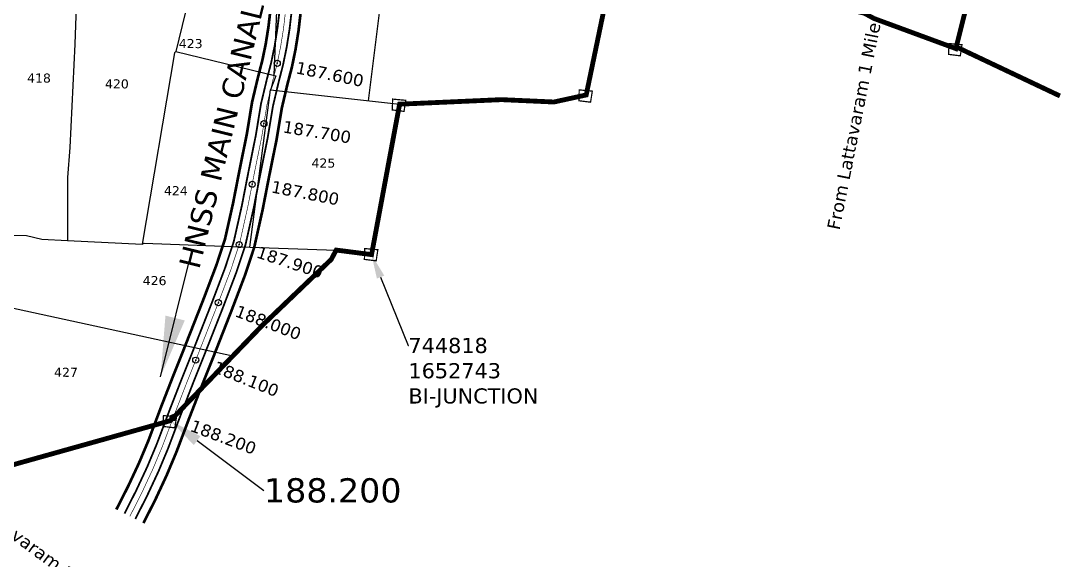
# Model space of a CAD drawing. Header units: inches. Extents: x 737884 to 747214, y 1650960 to 1659331.
# Drawn here: x 744240 to 745967, y 1652229 to 1653119 of the extents above; entities that cross this region are included whole.
import ezdxf
from ezdxf import colors
from ezdxf.entities.mleader import LeaderData, LeaderLine
from ezdxf.enums import TextEntityAlignment as Align
from ezdxf.math import Vec2, Vec3

# ---------------------------------------------------------------- set-up
doc = ezdxf.new("R2010")
doc.units = ezdxf.units.IN
doc.header["$MEASUREMENT"] = 0
doc.header["$PDMODE"] = 32
doc.header["$PDSIZE"] = 10
doc.linetypes.add('ACAD_ISO02W100', pattern=[15, 12, -3])
doc.linetypes.add('HIDDEN2', pattern=[0.1875, 0.125, -0.0625])
for name, color, linetype in [('CANAL1', 1, 'Continuous'), ('CSMark', 72, 'Continuous'), ('PLOT', 7, 'Continuous'), ('PLOT NO', 7, 'Continuous'), ('ROADS', 6, 'Continuous'), ('VILLAGE BOUNDRY', 5, 'Continuous'), ('VILLAGE STONES', 240, 'Continuous')]:
    doc.layers.add(name, color=color, linetype=linetype)
doc.styles.get("Standard").update_dxf_attribs({"font": 'verdana_0.ttf'})
doc.dimstyles.get("Standard").update_dxf_attribs({"dimtxt": 0.18, "dimasz": 35, "dimexe": 0.18, "dimexo": 0.0625, "dimgap": 0.09, "dimtad": 0, "dimtih": 1, "dimtoh": 1, "dimdec": 4, "dimzin": 0, "dimdsep": 46, "dimtxsty": 'Standard', "dimcen": 0.09, "dimadec": 0, "dimazin": 0, "dimtfac": 1, "dimtdec": 4, "dimtofl": 0, "dimtmove": 0, "dimatfit": 3, "dimfxl": 0, "dimtolj": 1, "dimtzin": 0, "dimarcsym": 0})

msp = doc.modelspace()

# ---------------------------------------------------------------- linework, layer by layer
at = {"color": 3}
for p in [(744662.9, 1653049.4), (744640.9, 1652949.9), (744621.6, 1652849.7), (744600.1, 1652750), (744565.7, 1652654), (744528.4, 1652559.1), (744491.2, 1652464.1)]:
    msp.add_point(p, dxfattribs=at)
at = {"layer": 'CANAL1', "color": 1, "const_width": 4.5}
for points in [[(744654.2, 1653159.3), (744648.5, 1653110.3), (744643.9, 1653081.3), (744638.3, 1653054.3), (744631.1, 1653026.3), (744621.4, 1652985.4), (744612.8, 1652932.9), (744600.5, 1652872.2), (744589.8, 1652817.4), (744576.7, 1652759.1), (744562.8, 1652716.9), (744540.7, 1652658.5), (744508.7, 1652577.1), (744491.4, 1652533.7), (744470.9, 1652481.1), (744450.1, 1652425.8), (744434.8, 1652389.3), (744416.6, 1652350.3), (744397.3, 1652312.3)], [(744703.6, 1653151.3), (744698.1, 1653103.5), (744693.1, 1653072.3), (744687.1, 1653043), (744679.6, 1653014.3), (744670.5, 1652975.6), (744661.9, 1652923.8), (744649.5, 1652862.5), (744638.7, 1652807.1), (744625, 1652745.7), (744610, 1652700.2), (744587.3, 1652640.5), (744555.2, 1652558.6), (744537.9, 1652515.4), (744517.6, 1652463.2), (744496.5, 1652407.3), (744480.5, 1652369.1), (744461.6, 1652328.4), (744442.1, 1652290)]]:
    msp.add_lwpolyline(points, dxfattribs=at)
at = {"layer": 'CANAL1', "color": 5, "const_width": 3}
for points in [[(744669.1, 1653156.9), (744663.4, 1653108.3), (744658.7, 1653078.6), (744653, 1653050.9), (744645.7, 1653022.7), (744636.1, 1652982.5), (744627.5, 1652930.2), (744615.2, 1652869.3), (744604.5, 1652814.3), (744591.2, 1652755.1), (744577, 1652711.9), (744554.7, 1652653.1), (744522.6, 1652571.5), (744505.3, 1652528.2), (744484.9, 1652475.7), (744464, 1652420.3), (744448.5, 1652383.2), (744430.1, 1652343.7), (744410.8, 1652305.6)], [(744428.7, 1652296.7), (744448.1, 1652335), (744466.8, 1652375.1), (744482.6, 1652412.9), (744503.6, 1652468.6), (744523.9, 1652520.9), (744541.2, 1652564.2), (744573.3, 1652645.9), (744595.8, 1652705.2), (744610.5, 1652749.7), (744624, 1652810.2), (744634.8, 1652865.4), (744647.2, 1652926.6), (744655.8, 1652978.5), (744665.1, 1653017.9), (744672.4, 1653046.4), (744678.3, 1653075), (744683.2, 1653105.5), (744688.8, 1653153.7)]]:
    msp.add_lwpolyline(points, dxfattribs=at)
at = {"layer": 'CANAL1', "color": 1, "linetype": 'HIDDEN2', "ltscale": 100, "const_width": 1}
msp.add_lwpolyline([(744678.9, 1653155.3), (744673.3, 1653106.9), (744668.5, 1653076.8), (744662.7, 1653048.6), (744655.4, 1653020.3), (744645.9, 1652980.5), (744637.4, 1652928.4), (744625, 1652867.4), (744614.3, 1652812.3), (744600.9, 1652752.4), (744586.4, 1652708.5), (744564, 1652649.5), (744531.9, 1652567.9), (744514.6, 1652524.6), (744514.6, 1652524.6), (744494.3, 1652472.1), (744473.3, 1652416.6), (744457.6, 1652379.2), (744439.1, 1652339.4), (744419.7, 1652301.1)], dxfattribs=at)
at = {"layer": 'PLOT'}
for points in [[(744657.6, 1653029.6), (744669.9, 1653322.2), (744672.5, 1653333.4)], [(744813.5, 1652987.6), (744854, 1653309.8)], [(744332, 1653175.2), (744328.6, 1653081.2)], [(744510.7, 1653132), (744495.8, 1653068.8), (744493.5, 1653066.6), (744440.1, 1652750.9)], [(744328.6, 1653081.2), (744320.7, 1652910.6), (744316.5, 1652860.6)], [(744495.8, 1653068.8), (744660.6, 1653028.9), (744651.8, 1653005.6)], [(744617.8, 1652745.6), (744651.8, 1653005.6), (744864.9, 1652981.9)], [(744316.5, 1652860.6), (744316.9, 1652756.6)], [(744206, 1652766), (744249.3, 1652765.1), (744274.1, 1652758.9), (744316.9, 1652756.6), (744440.1, 1652750.9), (744443.4, 1652752.5), (744617.8, 1652745.6), (744760.3, 1652740.9)], [(743684.3, 1652734.5), (743732.3, 1652712.6), (743897.4, 1652686.9), (743985.4, 1652679.3), (744184.1, 1652654.4), (744589.8, 1652566.2)]]:
    msp.add_lwpolyline(points, dxfattribs=at)
at = {"layer": 'VILLAGE BOUNDRY', "linetype": 'ACAD_ISO02W100', "ltscale": 2, "const_width": 8}
for points in [[(744140.4, 1652362), (744486.6, 1652459.1), (744638.3, 1652616.5), (744752, 1652725.4), (744760.3, 1652740.9), (744818.6, 1652733.4), (744864.9, 1652981.9), (745033, 1652989.4), (745119.6, 1652985.5), (745172.9, 1652997.1), (745219.6, 1653221.7), (745220.8, 1653254.6), (745483.3, 1653168.7), (745632, 1653132.2), (745647.9, 1653123.5), (745783.1, 1653073.7), (745840.8, 1653304.6), (745866.3, 1653439.7), (745912.4, 1653754.2), (745939.6, 1653762.2), (746141.4, 1653768.8)], [(745781.7, 1653077.5), (745954.9, 1652995.5)]]:
    msp.add_lwpolyline(points, dxfattribs=at)
at = {"layer": 'VILLAGE STONES', "const_width": 2.04}
for points in [[(745771.7, 1653082.1), (745793.2, 1653080.1), (745790.4, 1653061.8), (745771.1, 1653064.2)], [(745161.4, 1653005.5), (745183, 1653003.5), (745180.1, 1652985.2), (745160.8, 1652987.6)], [(744853.4, 1652990.3), (744875, 1652988.3), (744872.2, 1652970), (744852.8, 1652972.4)], [(744807.4, 1652743.4), (744829, 1652741.5), (744826.2, 1652723.1), (744806.8, 1652725.5)], [(744475.1, 1652467.5), (744496.7, 1652465.5), (744493.9, 1652447.2), (744474.5, 1652449.6)]]:
    msp.add_lwpolyline(points, close=True, dxfattribs=at)

# ---------------------------------------------------------------- texts
at = {"layer": 'CSMark', "color": 1}
for s, rotation, p in [('187.600', 348.381, (744694.2, 1653042.9)), ('187.700', 350.6473, (744672.6, 1652945.2)), ('187.800', 348.9819, (744653.5, 1652846.1)), ('187.900', 341.7867, (744630, 1652738.6)), ('188.000', 339.2079, (744595.1, 1652641.3)), ('188.100', 338.223, (744558.9, 1652549.2)), ('188.200', 339.3148, (744520.9, 1652452))]:
    msp.add_text(s, height=20, rotation=rotation, dxfattribs=at).set_placement(p, align=Align.MIDDLE_LEFT)
at = {"layer": 'PLOT NO'}
for s, p in [('423', (744520.1, 1653082.1)), ('418', (744269.7, 1653025.1)), ('420', (744398.2, 1653015.5)), ('425', (744739.2, 1652884.7)), ('424', (744495.6, 1652839)), ('426', (744460.5, 1652690.5)), ('427', (744314.2, 1652539))]:
    msp.add_text(s, height=15, rotation=359.6396, dxfattribs=at).set_placement(p, align=Align.MIDDLE_CENTER)
at = {"layer": 'ROADS', "char_height": 21.22, "attachment_point": 1}
for s, insert, width, rotation in [('\\A1;From Lattavaram 1 Mile', (745570.2, 1652777.1), 348.933, 78.7307), ('\\A1;To Lattavaram 1{\\H0.7x;\\S1/2;} Miles', (744142.3, 1652359.4), 414.229, 323.5612)]:
    msp.add_mtext(s, dxfattribs=dict(at, insert=insert, width=width, rotation=rotation))
at = {"layer": 'VILLAGE STONES'}
msp.add_text('HNSS MAIN CANAL', height=35, rotation=76.1946, dxfattribs=at).set_placement((744534.1, 1652707.9))

# ---------------------------------------------------------------- leaders
msp.add_leader([(744470.3, 1652531.6), (744521.3, 1652737.3)], dimstyle='Standard', override={"dimasz": 100, "dimgap": 0.09, "dimtad": 0, "dimtfill": 2, "dimtfillclr": 5}, dxfattribs=at)
at = {"layer": 'VILLAGE STONES', "color": 6}
ml = msp.add_multileader_mtext('Standard', dxfattribs=at)
ml.set_content('744818\\P1652743\\PBI-JUNCTION', color=6)
ml.set_leader_properties()
ml.build(insert=Vec2(0, 0))
ml.multileader.update_dxf_attribs({"dogleg_length": 0.36, "arrow_head_size": 40})
ctx = ml.context
ctx.base_point, ctx.char_height, ctx.arrow_head_size, ctx.landing_gap_size, ctx.plane_origin = Vec3(744879.4, 1652583), 25, 40, 0.09, Vec3(741790.1, 1653089.4)
notes = []
notes.append((ctx, [(1, (1, 1, 0), (744879, 1652583), (1, 0), 0.36, [(0, [(744818.6, 1652733.4)], 0, [])])]))
ctx.mtext.insert, ctx.mtext.flow_direction = Vec3(744879.5, 1652595.8), 5
at = {"layer": 'VILLAGE STONES', "color": 5}
ml = msp.add_multileader_mtext('Standard', dxfattribs=at)
ml.set_content('188.200', color=5)
ml.set_leader_properties()
ml.build(insert=Vec2(0, 0))
ml.multileader.update_dxf_attribs({"dogleg_length": 0.36, "arrow_head_size": 55})
ctx = ml.context
ctx.base_point, ctx.char_height, ctx.arrow_head_size, ctx.landing_gap_size, ctx.plane_origin = Vec3(744641, 1652343.5), 40, 55, 0.09, Vec3(744194.6, 1652147)
notes.append((ctx, [(0, (1, 1, 0), (744640.6, 1652343.5), (1, 0), 0.36, [(0, [(744486.6, 1652459.1)], 0, [])])]))
ctx.mtext.insert, ctx.mtext.flow_direction = Vec3(744641.1, 1652364), 5
for ctx, leaders in notes:
    for number, flags, end, landing, length, lines in leaders:
        leader = LeaderData()
        leader.index, (leader.has_last_leader_line, leader.has_dogleg_vector, leader.attachment_direction) = number, flags
        leader.last_leader_point, leader.dogleg_vector, leader.dogleg_length = Vec3(end), Vec3(landing), length
        for number, points, colour, breaks in lines:
            line = LeaderLine()
            line.index, line.vertices, line.color, line.breaks = number, Vec3.list(points), colors.encode_raw_color(colour), breaks
            leader.lines.append(line)
        ctx.leaders.append(leader)

doc.saveas('drawing.dxf')
